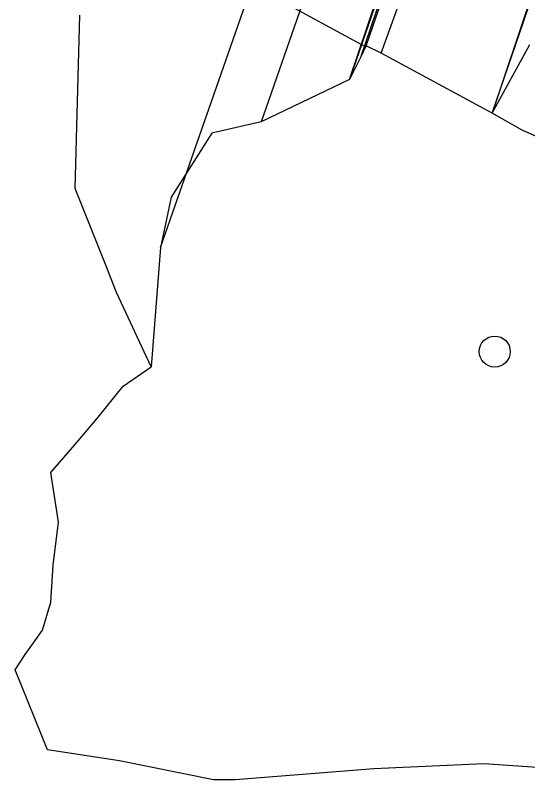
# Model space of a CAD drawing. Extents: x -1515 to 3065, y -1614 to 5536.
# Drawn here: x 262 to 617, y -1596 to -1068 of the extents above; entities that cross this region are included whole.
import ezdxf

# ---------------------------------------------------------------- set-up
doc = ezdxf.new("R2010")
doc.units = 0
doc.header["$MEASUREMENT"] = 0
for name, color, linetype in [('0710400000', 7, 'CONTINUOUS'), ('___', 6, 'CONTINUOUS'), ('_______________', 7, 'CONTINUOUS'), ('N-RAION', 1, 'CONTINUOUS')]:
    doc.layers.add(name, color=color, linetype=linetype)

msp = doc.modelspace()

# ---------------------------------------------------------------- linework, layer by layer
at = {"layer": '0710400000', "color": 5}
for p, q in [((504.53, -1089.19), (2026.63, 3340.69)), ((2017.51, 3314.75), (492.94, -1112.47)), ((500.94, -1096.4), (2017.51, 3314.75)), ((514.98, -1094.39), (2077.14, 3298.8)), ((2077.14, 3298.8), (591.5, -1135.84)), ((1977.21, 3286.89), (431.89, -1141.68)), ((492.94, -1112.47), (1977.21, 3286.89)), ((591.5, -1135.84), (2111.33, 3281.69)), ((362.44, -1228.62), (1873.58, 3104.84)), ((504.12, -1090.01), (500.94, -1096.4))]:
    msp.add_line(p, q, dxfattribs=at)
at = {"layer": '___', "color": 6}
for p, q in [((504.12, -1090.01), (332.3, -996.55)), ((591.5, -1135.84), (617.68, -1088.38)), ((504.53, -1089.19), (504.12, -1090.01)), ((514.98, -1094.39), (504.53, -1089.19)), ((500.94, -1096.4), (492.94, -1112.47)), ((591.5, -1135.84), (514.98, -1094.39)), ((492.94, -1112.47), (431.89, -1141.68)), ((612.26, -1147.47), (591.5, -1135.84)), ((431.89, -1141.68), (397.79, -1149.55)), ((397.79, -1149.55), (369.81, -1193.84)), ((648.88, -1163.95), (612.26, -1147.47)), ((369.81, -1193.84), (362.44, -1228.62)), ((362.44, -1228.62), (355.79, -1311.22))]:
    msp.add_line(p, q, dxfattribs=at)
at = {"layer": '_______________', "color": 5}
for p, q in [((303.38, -1187.88), (306.47, -1068.13)), ((306.47, -1068.13), (306.47, -1068.13)), ((324.57, -1240.77), (303.38, -1187.88)), ((331.95, -1259.63), (324.57, -1240.77)), ((355.79, -1311.22), (331.95, -1259.63)), ((336.43, -1324.43), (355.79, -1311.22)), ((318.32, -1347.14), (336.43, -1324.43)), ((301.44, -1366.77), (318.32, -1347.14)), ((286.62, -1384.11), (301.44, -1366.77)), ((291.93, -1418.49), (286.62, -1384.11)), ((288.21, -1448.29), (291.93, -1418.49)), ((286.45, -1473.72), (288.21, -1448.29)), ((280.77, -1493.04), (286.45, -1473.72)), ((268.68, -1509.94), (280.77, -1493.04)), ((261.95, -1520.63), (268.68, -1509.94)), ((284.26, -1575.77), (261.95, -1520.63)), ((333.98, -1583.53), (284.26, -1575.77)), ((399.01, -1596.49), (333.98, -1583.53)), ((509.75, -1588.94), (413.95, -1596.47)), ((585.88, -1585.58), (509.75, -1588.94)), ((632.46, -1588.62), (585.88, -1585.58)), ((413.95, -1596.47), (399.01, -1596.49))]:
    msp.add_line(p, q, dxfattribs=at)
at = {"layer": 'N-RAION', "color": 1}
msp.add_circle((593.36, -1300.59), 10.73, dxfattribs=at)

doc.saveas('drawing.dxf')
